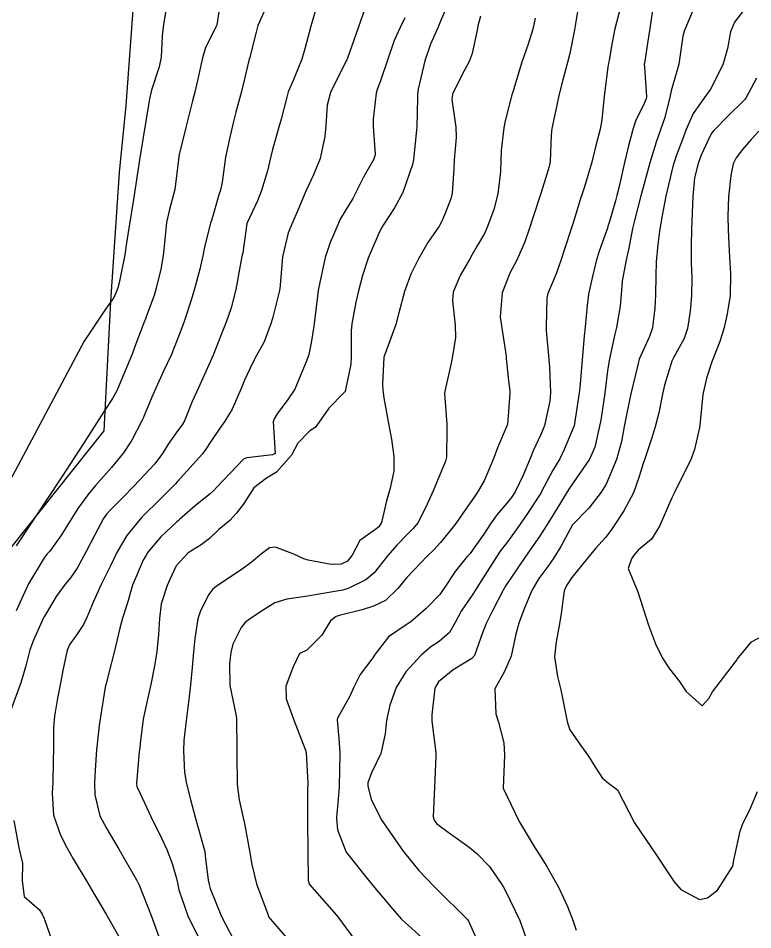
# Model space of a CAD drawing. Header units: metres. Extents: x 318500 to 325275, y 7408834 to 7428799.
# Drawn here: x 319714.2 to 319758.7, y 7411387.8 to 7411443 of the extents above; entities that cross this region are included whole.
import ezdxf

# ---------------------------------------------------------------- set-up
doc = ezdxf.new("R2010")
doc.units = ezdxf.units.M
doc.header["$MEASUREMENT"] = 0
for name, color, linetype in [('Area', 45, 'Continuous'), ('Curvas de Nivel 1m', 11, 'Continuous'), ('Curvas de Nivel 5m', 15, 'Continuous')]:
    doc.layers.add(name, color=color, linetype=linetype)

msp = doc.modelspace()

# ---------------------------------------------------------------- linework, layer by layer
at = {"layer": 'Area'}
msp.add_lwpolyline([(319698.409, 7411391.681), (319719.403, 7411418.003), (319719.817, 7411425.839), (319720.343, 7411433.651), (319720.744, 7411437.703), (319721.834, 7411452.593)], dxfattribs=at)
at = {"layer": 'Curvas de Nivel 1m', "flags": 128}
for points, elevation in [([(319726.504, 7411444.318), (319726.233, 7411442.59), (319726.228, 7411442.572), (319726.209, 7411442.529), (319725.56, 7411441.229), (319725.368, 7411440.602), (319725.155, 7411439.59), (319724.921, 7411438.609), (319724.77, 7411437.992), (319724.428, 7411436.616), (319724.366, 7411436.377), (319724.112, 7411435.394), (319723.961, 7411434.762), (319723.934, 7411434.622), (319723.916, 7411434.44), (319723.696, 7411432.624), (319723.353, 7411431.334), (319723.191, 7411430.629), (319723.079, 7411429.585), (319722.986, 7411428.63), (319722.844, 7411427.799), (319722.564, 7411426.634), (319722.428, 7411426.201), (319721.975, 7411424.976), (319721.884, 7411424.728), (319721.849, 7411424.642), (319721.326, 7411423.273), (319721.098, 7411422.653), (319720.523, 7411421.258), (319720.274, 7411420.665), (319720.167, 7411420.416), (319719.909, 7411419.958), (319719.406, 7411419.195), (319718.144, 7411417.235), (319716.846, 7411415.216), (319714.078, 7411411.039)], 762), ([(319748.24, 7411444.3), (319747.974, 7411442.542), (319747.931, 7411442.303), (319747.634, 7411440.86), (319747.494, 7411440.307), (319747.212, 7411439.267), (319746.977, 7411438.312), (319746.826, 7411437.637), (319746.553, 7411436.316), (319746.508, 7411435.932), (319746.445, 7411434.317), (319746.39, 7411434.024), (319746.087, 7411433.015), (319745.87, 7411432.323), (319745.429, 7411430.959), (319745.224, 7411430.332), (319744.92, 7411429.454), (319744.433, 7411428.344), (319744.012, 7411427.546), (319743.531, 7411426.357), (319743.422, 7411424.915), (319743.491, 7411424.357), (319743.776, 7411422.519), (319743.788, 7411422.352), (319743.795, 7411422.209), (319743.927, 7411421.029), (319743.998, 7411420.426), (319743.999, 7411420.349), (319743.995, 7411420.273), (319743.898, 7411418.904), (319743.855, 7411418.386), (319743.847, 7411418.351), (319743.263, 7411416.965), (319743.04, 7411416.362), (319742.446, 7411414.971), (319742.113, 7411414.376), (319742, 7411414.215), (319741.834, 7411413.97), (319741.177, 7411413.029), (319740.739, 7411412.391), (319740.327, 7411411.87), (319739.793, 7411411.235), (319739.394, 7411410.798), (319739.001, 7411410.412), (319737.767, 7411409.115), (319737.214, 7411408.438), (319736.471, 7411407.727), (319735.744, 7411407.37), (319735.046, 7411407.161), (319733.735, 7411406.839), (319733.465, 7411406.753), (319733.124, 7411406.489), (319732.6, 7411405.614), (319731.703, 7411404.702), (319731.57, 7411404.644), (319731.243, 7411404.517), (319730.863, 7411403.693), (319730.421, 7411402.529), (319730.441, 7411401.756), (319730.888, 7411400.521), (319731.622, 7411398.646), (319731.646, 7411398.51), (319731.75, 7411396.656), (319731.751, 7411396.508), (319731.744, 7411396.362), (319731.734, 7411394.508), (319731.739, 7411394.335), (319731.753, 7411392.507), (319731.769, 7411390.753), (319731.85, 7411390.505), (319733.492, 7411388.644), (319733.627, 7411388.479), (319734.012, 7411387.945), (319735.114, 7411386.463)], 754), ([(319723.188, 7411443.667), (319723.003, 7411442.632), (319722.928, 7411441.904), (319722.855, 7411440.633), (319722.749, 7411440.06), (319722.269, 7411438.639), (319722.246, 7411438.552), (319722.152, 7411438.107), (319721.543, 7411434.421), (319721.183, 7411432.007), (319720.918, 7411430.402), (319720.76, 7411429.388), (319720.651, 7411428.661), (319720.309, 7411426.972), (319720.228, 7411426.667), (319720.173, 7411426.492), (319719.991, 7411426.081), (319719.491, 7411425.366), (319718.194, 7411423.425), (319711.79, 7411411.44)], 763), ([(319740.231, 7411443.803), (319739.809, 7411442.813), (319739.63, 7411442.409), (319739.191, 7411441.419), (319738.841, 7411440.42), (319738.446, 7411438.709), (319738.414, 7411438.426), (319738.411, 7411438.171), (319738.364, 7411436.426), (319738.347, 7411436.206), (319738.155, 7411434.429), (319738.097, 7411434.145), (319737.511, 7411432.439), (319737.011, 7411431.501), (319736.318, 7411430.456), (319736.216, 7411430.289), (319736.042, 7411429.907), (319735.599, 7411428.892), (319735.423, 7411428.466), (319735.068, 7411427.411), (319734.82, 7411426.472), (319734.676, 7411425.787), (319734.422, 7411424.475), (319734.378, 7411424.062), (319734.389, 7411422.476), (319734.365, 7411422.046), (319734.046, 7411420.479), (319734.01, 7411420.388), (319733.917, 7411420.286), (319733.035, 7411419.362), (319732.417, 7411418.502), (319732.196, 7411418.195), (319731.882, 7411418.006), (319731.147, 7411417.244), (319730.766, 7411416.526), (319729.85, 7411415.492), (319729.255, 7411415.137), (319728.483, 7411414.554), (319728.229, 7411414.161), (319727.825, 7411413.541), (319727.402, 7411412.98), (319727.017, 7411412.572), (319726.365, 7411412.018), (319725.793, 7411411.475), (319725.293, 7411411.091), (319724.5, 7411410.609), (319723.772, 7411409.821), (319723.389, 7411408.998), (319723.223, 7411408.625), (319722.86, 7411407.512), (319722.761, 7411406.63), (319722.697, 7411405.649), (319722.592, 7411404.631), (319722.472, 7411403.853), (319722.226, 7411402.635), (319722.129, 7411402.18), (319721.791, 7411400.639), (319721.77, 7411400.517), (319721.631, 7411399.388), (319721.544, 7411398.641), (319721.534, 7411398.557), (319721.368, 7411396.643), (319721.392, 7411396.447), (319721.584, 7411396.016), (319722.238, 7411394.633), (319722.905, 7411393.271), (319723.204, 7411392.623), (319723.532, 7411391.781), (319723.789, 7411390.882), (319723.847, 7411390.615), (319723.94, 7411390.187), (319724.472, 7411388.605), (319725.46, 7411386.623)], 757), ([(319750.744, 7411443.75), (319750.345, 7411442.268), (319750.321, 7411442.156), (319750.197, 7411441.436), (319750.019, 7411440.436), (319749.987, 7411440.273), (319749.946, 7411440.042), (319749.723, 7411438.277), (319749.581, 7411436.836), (319749.478, 7411436.28), (319749.192, 7411435.206), (319748.967, 7411434.287), (319748.515, 7411432.724), (319748.361, 7411432.296), (319748.291, 7411432.083), (319748.065, 7411431.332), (319747.823, 7411430.532), (319747.746, 7411430.303), (319747.324, 7411429.014), (319747.097, 7411428.309), (319746.808, 7411427.516), (319746.301, 7411426.317), (319746.247, 7411426.067), (319746.204, 7411424.318), (319746.213, 7411424.071), (319746.368, 7411422.316), (319746.4, 7411421.85), (319746.468, 7411420.315), (319746.427, 7411419.8), (319746.106, 7411418.318), (319746.052, 7411418.154), (319745.882, 7411417.78), (319745.411, 7411416.782), (319745.233, 7411416.329), (319744.822, 7411415.308), (319744.346, 7411414.342), (319744.153, 7411414.027), (319743.829, 7411413.617), (319743.244, 7411412.934), (319742.837, 7411412.365), (319742.424, 7411411.747), (319741.787, 7411410.826), (319741.593, 7411410.572), (319741.424, 7411410.384), (319740.693, 7411409.469), (319739.973, 7411408.398), (319739.89, 7411408.267), (319739.755, 7411408.074), (319738.931, 7411407.224), (319737.993, 7411406.426), (319737.842, 7411406.315), (319737.727, 7411406.247), (319736.644, 7411405.518), (319735.842, 7411404.458), (319735.698, 7411404.248), (319734.929, 7411403.226), (319734.542, 7411402.471), (319734.273, 7411401.872), (319733.654, 7411400.762), (319733.553, 7411400.58), (319733.539, 7411400.482), (319733.633, 7411399.353), (319733.698, 7411398.479), (319733.697, 7411398.401), (319733.661, 7411396.479), (319733.657, 7411396.422), (319733.588, 7411395.668), (319733.485, 7411394.567), (319733.485, 7411394.481), (319733.56, 7411393.833), (319734.088, 7411392.475), (319735.522, 7411390.674), (319735.618, 7411390.555), (319735.698, 7411390.457), (319736.893, 7411389.045), (319737.414, 7411388.431), (319737.489, 7411388.352), (319738.032, 7411387.872), (319739.463, 7411386.574)], 753), ([(319752.69, 7411443.779), (319752.467, 7411442.237), (319752.436, 7411442.009), (319752.182, 7411440.391), (319752.162, 7411440.258), (319752.159, 7411440.24), (319752.159, 7411440.219), (319752.178, 7411440.038), (319752.296, 7411438.239), (319752.281, 7411438.116), (319752.154, 7411437.829), (319751.621, 7411436.765), (319751.456, 7411436.25), (319751.182, 7411435.186), (319750.956, 7411434.257), (319750.626, 7411432.803), (319750.487, 7411432.264), (319750.404, 7411431.936), (319750.056, 7411430.683), (319749.954, 7411430.369), (319749.917, 7411430.272), (319749.415, 7411428.894), (319749.232, 7411428.282), (319748.988, 7411427.263), (319748.781, 7411426.288), (319748.69, 7411425.589), (319748.578, 7411424.291), (319748.521, 7411423.732), (319748.387, 7411422.293), (319748.251, 7411420.622), (319748.211, 7411420.296), (319748.177, 7411420.036), (319747.904, 7411418.3), (319747.889, 7411418.26), (319747.306, 7411416.868), (319747.029, 7411416.308), (319746.598, 7411415.567), (319745.932, 7411414.319), (319745.897, 7411414.262), (319745.838, 7411414.164), (319745.107, 7411413.044), (319744.629, 7411412.338), (319744.286, 7411411.859), (319743.793, 7411411.198), (319743.424, 7411410.716), (319743.187, 7411410.359), (319742.201, 7411408.81), (319741.933, 7411408.377), (319741.87, 7411408.267), (319741.756, 7411408.103), (319741.047, 7411407.08), (319740.682, 7411406.39), (319740.336, 7411405.779), (319739.713, 7411405.235), (319739.212, 7411404.903), (319738.628, 7411404.416), (319737.69, 7411403.397), (319737.103, 7411402.439), (319736.724, 7411401.385), (319736.522, 7411400.447), (319736.444, 7411399.642), (319736.175, 7411398.452), (319735.608, 7411397.272), (319735.388, 7411396.676), (319735.387, 7411396.462), (319735.588, 7411395.672), (319736.195, 7411394.451), (319737.541, 7411392.524), (319737.613, 7411392.429), (319738.478, 7411391.365), (319739.396, 7411390.402), (319739.518, 7411390.284), (319741.43, 7411388.381), (319741.489, 7411388.289), (319742.362, 7411386.366)], 752), ([(319729.185, 7411443.591), (319728.732, 7411442.555), (319728.615, 7411442.145), (319728.215, 7411440.56), (319728.207, 7411440.532), (319728.179, 7411440.429), (319727.743, 7411438.566), (319727.399, 7411437.313), (319727.205, 7411436.574), (319726.997, 7411435.696), (319726.769, 7411434.58), (319726.568, 7411433.066), (319726.46, 7411432.584), (319726.369, 7411432.292), (319726.06, 7411431.237), (319725.906, 7411430.739), (319725.858, 7411430.593), (319725.496, 7411429.13), (319725.393, 7411428.599), (319725.207, 7411427.797), (319724.876, 7411426.607), (319724.678, 7411425.922), (319724.265, 7411424.616), (319724.186, 7411424.398), (319723.958, 7411423.807), (319723.62, 7411422.948), (319723.481, 7411422.625), (319722.988, 7411421.57), (319722.558, 7411420.634), (319722.362, 7411420.187), (319721.896, 7411419.065), (319721.774, 7411418.76), (319721.718, 7411418.643), (319721.085, 7411417.438), (319720.58, 7411416.659), (319719.851, 7411415.774), (319718.88, 7411414.684), (319718.408, 7411414.115), (319717.819, 7411413.292), (319717.451, 7411412.704), (319716.814, 7411411.69), (319716.103, 7411410.717), (319715.956, 7411410.541), (319715.776, 7411410.306), (319714.821, 7411408.734), (319714.076, 7411407.086)], 761), ([(319735.196, 7411443.5), (319734.821, 7411442.474), (319734.666, 7411442.013), (319734.182, 7411440.633), (319734.14, 7411440.521), (319734.123, 7411440.481), (319734.067, 7411440.369), (319733.125, 7411438.496), (319732.918, 7411437.729), (319732.838, 7411436.499), (319732.792, 7411435.828), (319732.506, 7411434.504), (319732.09, 7411433.505), (319731.637, 7411432.517), (319731.178, 7411431.408), (319730.785, 7411430.529), (319730.573, 7411430.001), (319730.226, 7411428.537), (319730.053, 7411426.592), (319730.045, 7411426.539), (319730.041, 7411426.498), (319729.997, 7411426.33), (319729.629, 7411424.89), (319729.534, 7411424.544), (319729.103, 7411423.399), (319728.645, 7411422.553), (319728.394, 7411422.097), (319727.925, 7411421.077), (319727.716, 7411420.563), (319727.166, 7411419.306), (319726.727, 7411418.577), (319726.373, 7411418.092), (319725.871, 7411417.356), (319725.572, 7411416.886), (319725.359, 7411416.598), (319723.843, 7411414.921), (319723.702, 7411414.761), (319723.572, 7411414.623), (319722.697, 7411413.761), (319721.814, 7411412.884), (319721.694, 7411412.759), (319721.58, 7411412.643), (319720.79, 7411411.66), (319720.204, 7411410.664), (319719.771, 7411409.781), (319719.234, 7411408.678), (319718.764, 7411407.666), (319718.346, 7411406.691), (319718.151, 7411406.266), (319717.714, 7411405.604), (319717.328, 7411405.082), (319717.155, 7411404.705), (319716.907, 7411403.482), (319716.766, 7411402.709), (319716.581, 7411401.791), (319716.392, 7411400.713), (319716.338, 7411400.014), (319716.329, 7411398.713), (319716.322, 7411398), (319716.29, 7411396.713), (319716.25, 7411396.047), (319716.334, 7411394.712), (319716.765, 7411393.495), (319717.171, 7411392.704), (319717.531, 7411392.068), (319718.358, 7411390.687), (319718.787, 7411389.965), (319719.491, 7411388.774), (319719.528, 7411388.707), (319719.552, 7411388.669), (319719.629, 7411388.527), (319720.693, 7411386.651)], 759), ([(319742.221, 7411443.116), (319742.063, 7411442.53), (319742.037, 7411442.382), (319741.719, 7411440.853), (319741.538, 7411440.386), (319741.065, 7411439.498), (319740.519, 7411438.396), (319740.488, 7411438.064), (319740.732, 7411436.394), (319740.741, 7411435.774), (319740.635, 7411434.395), (319740.614, 7411433.876), (319740.515, 7411432.396), (319740.421, 7411432.051), (319740.061, 7411431.12), (319739.843, 7411430.614), (319739.715, 7411430.405), (319739.034, 7411429.416), (319738.458, 7411428.423), (319738.011, 7411427.498), (319737.609, 7411426.436), (319737.266, 7411425.155), (319737.094, 7411424.443), (319736.795, 7411423.61), (319736.374, 7411422.453), (319736.29, 7411420.821), (319736.311, 7411420.454), (319736.359, 7411420.008), (319736.646, 7411418.449), (319736.831, 7411417.491), (319736.975, 7411416.443), (319736.962, 7411415.554), (319736.721, 7411414.447), (319736.523, 7411413.756), (319736.221, 7411412.454), (319736.071, 7411412.191), (319735.803, 7411411.984), (319734.906, 7411411.356), (319734.439, 7411410.473), (319734.157, 7411410.095), (319733.774, 7411409.925), (319733.176, 7411409.891), (319731.777, 7411410.169), (319731.511, 7411410.247), (319730.912, 7411410.523), (319729.786, 7411410.951), (319729.426, 7411410.903), (319728.951, 7411410.548), (319728.312, 7411410.017), (319727.771, 7411409.618), (319726.213, 7411408.583), (319725.966, 7411408.378), (319725.753, 7411408.092), (319725.239, 7411407.096), (319725.079, 7411406.6), (319724.907, 7411405.407), (319724.833, 7411404.603), (319724.741, 7411403.654), (319724.636, 7411402.606), (319724.549, 7411401.724), (319724.406, 7411400.609), (319724.244, 7411399.226), (319724.226, 7411398.611), (319724.281, 7411397.291), (319724.39, 7411396.608), (319724.65, 7411395.668), (319724.926, 7411394.6), (319725.474, 7411392.658), (319725.497, 7411392.591), (319725.505, 7411392.556), (319725.537, 7411392.253), (319725.711, 7411390.776), (319725.744, 7411390.587), (319725.84, 7411390.26), (319726.513, 7411388.575), (319727.463, 7411386.745)], 756), ([(319755.067, 7411443.368), (319754.571, 7411442.215), (319754.504, 7411441.918), (319754.261, 7411440.219), (319754.177, 7411439.93), (319753.781, 7411438.607), (319753.698, 7411438.225), (319753.393, 7411436.975), (319753.137, 7411436.23), (319752.872, 7411435.479), (319752.494, 7411434.236), (319752.085, 7411432.752), (319751.951, 7411432.242), (319751.554, 7411430.751), (319751.442, 7411430.249), (319751.218, 7411429.066), (319751.038, 7411428.255), (319750.819, 7411427.068), (319750.75, 7411426.259), (319750.701, 7411425.548), (319750.479, 7411424.262), (319750.378, 7411423.849), (319750.028, 7411422.269), (319749.934, 7411421.629), (319749.758, 7411420.272), (319749.517, 7411418.654), (319749.447, 7411418.277), (319749.152, 7411417), (319748.829, 7411416.285), (319747.846, 7411414.857), (319747.622, 7411414.523), (319747.484, 7411414.304), (319746.855, 7411413.28), (319746.259, 7411412.316), (319746.088, 7411412.035), (319745.799, 7411411.593), (319745.276, 7411410.839), (319744.923, 7411410.333), (319743.763, 7411408.634), (319743.601, 7411408.352), (319742.976, 7411407.127), (319742.58, 7411406.367), (319742.342, 7411405.75), (319741.853, 7411404.378), (319741.698, 7411404.214), (319740.574, 7411403.508), (319739.684, 7411402.788), (319739.454, 7411402.403), (319739.271, 7411400.79), (319739.281, 7411400.406), (319739.522, 7411398.501), (319739.521, 7411398.401), (319739.511, 7411398.294), (319739.434, 7411396.402), (319739.36, 7411394.616), (319739.417, 7411394.402), (319739.567, 7411394.211), (319740.272, 7411393.68), (319741.546, 7411392.764), (319742.025, 7411392.373), (319742.763, 7411391.592), (319743.522, 7411390.509), (319743.583, 7411390.411), (319743.617, 7411390.349), (319743.739, 7411390.124), (319744.604, 7411388.333), (319745.243, 7411386.544)], 751), ([(319737.64, 7411443.018), (319737.35, 7411442.443), (319737, 7411441.646), (319736.591, 7411440.454), (319736.168, 7411439.213), (319735.953, 7411438.671), (319735.891, 7411438.463), (319735.727, 7411436.873), (319735.71, 7411436.464), (319735.829, 7411434.738), (319735.758, 7411434.463), (319735.148, 7411433.411), (319734.68, 7411432.474), (319734.478, 7411432.072), (319734.064, 7411431.392), (319733.723, 7411430.817), (319733.57, 7411430.487), (319733.119, 7411429.408), (319732.81, 7411428.498), (319732.481, 7411426.979), (319732.39, 7411426.504), (319732.338, 7411426.161), (319732.146, 7411424.507), (319732.126, 7411424.349), (319731.952, 7411423.321), (319731.821, 7411422.632), (319731.783, 7411422.512), (319731.701, 7411422.277), (319730.976, 7411420.524), (319730.538, 7411419.903), (319729.897, 7411419.03), (319729.708, 7411418.727), (319729.662, 7411418.542), (319729.77, 7411416.632), (319729.622, 7411416.542), (319728.052, 7411416.364), (319727.857, 7411416.274), (319726.239, 7411414.584), (319726.049, 7411414.374), (319725.834, 7411414.177), (319724.953, 7411413.473), (319723.982, 7411412.617), (319723.888, 7411412.539), (319723.808, 7411412.476), (319722.838, 7411411.586), (319722.064, 7411410.637), (319721.953, 7411410.463), (319721.775, 7411410.163), (319721.115, 7411408.65), (319720.813, 7411407.585), (319720.527, 7411406.658), (319720.347, 7411406.034), (319720.025, 7411404.665), (319719.687, 7411403.343), (319719.518, 7411402.672), (319719.474, 7411402.47), (319719.185, 7411400.677), (319719.11, 7411400.146), (319718.932, 7411398.68), (319718.852, 7411397.431), (319718.823, 7411396.681), (319718.843, 7411395.942), (319719.151, 7411394.676), (319719.558, 7411393.89), (319720.301, 7411392.659), (319721.369, 7411390.785), (319721.448, 7411390.641), (319721.472, 7411390.603), (319721.509, 7411390.522), (319722.259, 7411388.632), (319722.697, 7411387.402)], 758), ([(319758.956, 7411439.368), (319758.323, 7411438.158), (319758.252, 7411438.065), (319758.157, 7411437.972), (319757.241, 7411437.076), (319756.371, 7411436.186), (319756.261, 7411436.055), (319756.125, 7411435.827), (319755.6, 7411434.705), (319755.416, 7411434.2), (319755.209, 7411433.321), (319755.105, 7411432.205), (319755.07, 7411431.2), (319755.017, 7411430.205), (319754.993, 7411429.248), (319755.002, 7411428.205), (319755.031, 7411427.225), (319755.027, 7411426.205), (319754.941, 7411425.25), (319754.787, 7411424.208), (319754.573, 7411423.598), (319753.944, 7411422.461), (319753.858, 7411422.304), (319753.826, 7411422.221), (319753.389, 7411420.762), (319753.256, 7411420.227), (319753.04, 7411419.092), (319752.826, 7411418.231), (319752.596, 7411417.516), (319752.162, 7411416.237), (319752.085, 7411416.011), (319751.85, 7411415.24), (319751.499, 7411414.245), (319750.924, 7411413.153), (319750.34, 7411412.262), (319750.12, 7411411.95), (319749.799, 7411411.544), (319749.208, 7411410.86), (319748.717, 7411410.286), (319747.768, 7411409.106), (319747.431, 7411408.636), (319747.293, 7411408.305), (319747.121, 7411406.925), (319747.023, 7411406.307), (319746.811, 7411405.211), (319746.721, 7411404.31), (319746.89, 7411403.106), (319747.106, 7411402.306), (319747.46, 7411400.495), (319747.496, 7411400.302), (319747.644, 7411399.885), (319748.29, 7411398.95), (319748.774, 7411398.283), (319749.104, 7411397.767), (319749.607, 7411396.983), (319749.982, 7411396.642), (319750.524, 7411396.256), (319751.57, 7411394.24), (319752.936, 7411392.226), (319753.531, 7411391.329), (319753.975, 7411390.664), (319754.38, 7411390.207), (319755.511, 7411389.601), (319755.989, 7411389.707), (319756.604, 7411390.174), (319757.535, 7411391.617), (319757.61, 7411392.089), (319757.622, 7411392.159), (319757.971, 7411393.748), (319758.116, 7411394.155), (319758.591, 7411395.143), (319759.016, 7411396.146)], 749), ([(319759.112, 7411436.15), (319758.63, 7411435.648), (319758.113, 7411435.036), (319757.738, 7411434.533), (319757.547, 7411434.168), (319757.396, 7411433.474), (319757.267, 7411432.172), (319757.227, 7411431.008), (319757.25, 7411430.172), (319757.307, 7411428.895), (319757.34, 7411428.17), (319757.378, 7411427.534), (319757.367, 7411426.169), (319757.169, 7411424.985), (319756.975, 7411424.175), (319756.733, 7411423.403), (319756.26, 7411422.185), (319755.93, 7411421.199), (319755.712, 7411420.193), (319755.538, 7411418.553), (319755.496, 7411418.196), (319755.21, 7411416.86), (319754.968, 7411416.203), (319754.066, 7411414.441), (319753.965, 7411414.218), (319753.925, 7411414.133), (319753.836, 7411413.932), (319753.312, 7411412.731), (319753.072, 7411412.227), (319752.59, 7411411.44), (319751.788, 7411410.765), (319751.537, 7411410.49), (319751.386, 7411410.246), (319751.176, 7411409.651), (319751.76, 7411408.24), (319752.403, 7411406.233), (319752.846, 7411405.095), (319753.258, 7411404.224), (319753.694, 7411403.578), (319754.293, 7411402.818), (319754.698, 7411402.205), (319755.667, 7411401.328), (319756.076, 7411401.782), (319756.298, 7411402.181), (319757.698, 7411403.995), (319757.759, 7411404.1), (319757.791, 7411404.159), (319758.653, 7411405.214), (319759.725, 7411405.775)], 748)]:
    msp.add_lwpolyline(points, dxfattribs=dict(at, elevation=elevation))
at = {"layer": 'Curvas de Nivel 5m', "flags": 128}
for points, elevation in [([(319732.225, 7411443.482), (319732.007, 7411442.719), (319731.94, 7411442.514), (319731.566, 7411441.142), (319731.4, 7411440.522), (319730.867, 7411439.229), (319730.57, 7411438.534), (319730.478, 7411438.212), (319730.135, 7411436.876), (319730.063, 7411436.609), (319730.042, 7411436.541), (319729.616, 7411435.037), (319729.497, 7411434.546), (319729.301, 7411433.756), (319728.938, 7411432.551), (319728.698, 7411431.927), (319728.05, 7411430.56), (319727.807, 7411428.78), (319727.76, 7411428.564), (319727.686, 7411428.234), (319727.386, 7411426.569), (319727.113, 7411425.443), (319726.809, 7411424.577), (319726.558, 7411423.984), (319726.01, 7411422.589), (319725.938, 7411422.408), (319725.125, 7411420.602), (319724.741, 7411419.774), (319724.27, 7411418.614), (319724.139, 7411418.364), (319723.881, 7411418.012), (319723.295, 7411417.2), (319722.938, 7411416.629), (319722.48, 7411416.007), (319721.847, 7411415.324), (319721.204, 7411414.65), (319720.531, 7411413.958), (319719.819, 7411413.242), (319719.545, 7411412.943), (319719.364, 7411412.677), (319718.822, 7411411.657), (319718.323, 7411410.692), (319717.77, 7411409.67), (319717.373, 7411409.094), (319717.045, 7411408.707), (319716.498, 7411407.964), (319715.759, 7411406.72), (319715.746, 7411406.703), (319715.729, 7411406.665), (319715.117, 7411405.321), (319714.9, 7411404.732), (319714.653, 7411403.768), (319714.357, 7411402.74), (319713.651, 7411400.807)], 760), ([(319758.231, 7411443.548), (319757.635, 7411442.753), (319757.391, 7411442.172), (319757.204, 7411441.165), (319756.922, 7411440.179), (319756.165, 7411438.701), (319755.807, 7411438.195), (319755.129, 7411437.221), (319754.675, 7411436.212), (319754.528, 7411435.81), (319754.107, 7411434.692), (319753.98, 7411434.343), (319753.941, 7411434.222), (319753.883, 7411434.007), (319753.466, 7411432.226), (319753.241, 7411431.049), (319753.103, 7411430.229), (319752.981, 7411429.285), (319752.88, 7411428.231), (319752.848, 7411427.395), (319752.829, 7411426.232), (319752.796, 7411425.424), (319752.65, 7411424.233), (319752.479, 7411423.718), (319751.945, 7411422.573), (319751.842, 7411422.341), (319751.818, 7411422.242), (319751.782, 7411422.086), (319751.335, 7411420.249), (319751.092, 7411419.062), (319750.947, 7411418.254), (319750.78, 7411417.353), (319750.479, 7411416.261), (319749.845, 7411414.772), (319749.546, 7411414.274), (319748.79, 7411413.321), (319747.81, 7411412.3), (319747.098, 7411410.999), (319746.678, 7411410.311), (319746.312, 7411409.778), (319745.767, 7411409.059), (319745.329, 7411408.326), (319744.869, 7411407.207), (319744.553, 7411406.338), (319744.375, 7411405.685), (319744.076, 7411404.344), (319743.691, 7411403.408), (319743.092, 7411402.359), (319743.165, 7411400.849), (319743.323, 7411400.355), (319743.631, 7411399.088), (319743.687, 7411398.349), (319743.6, 7411396.35), (319744.578, 7411394.335), (319745.546, 7411392.721), (319745.806, 7411392.317), (319746.243, 7411391.603), (319746.972, 7411390.305), (319747.503, 7411389.173), (319747.841, 7411388.295), (319748.03, 7411387.744)], 750), ([(319745.543, 7411443.008), (319745.403, 7411442.332), (319745.112, 7411441.42), (319744.724, 7411440.342), (319744.161, 7411438.464), (319744.131, 7411438.35), (319743.712, 7411436.78), (319743.631, 7411436.357), (319743.484, 7411434.984), (319743.451, 7411434.36), (319743.436, 7411433.702), (319743.284, 7411432.362), (319743.029, 7411431.403), (319742.647, 7411430.371), (319742.46, 7411429.958), (319742.032, 7411429.198), (319741.726, 7411428.682), (319741.552, 7411428.385), (319740.993, 7411427.407), (319740.567, 7411426.394), (319740.519, 7411425.868), (319740.692, 7411424.393), (319740.702, 7411423.649), (319740.517, 7411422.394), (319740.412, 7411421.919), (319740.059, 7411420.399), (319740.05, 7411420.267), (319740.178, 7411418.397), (319740.184, 7411418.098), (319740.158, 7411416.397), (319740.097, 7411416.158), (319739.852, 7411415.578), (319739.373, 7411414.407), (319738.896, 7411413.342), (319738.418, 7411412.421), (319738.152, 7411412.077), (319737.8, 7411411.739), (319737.15, 7411411.079), (319736.598, 7411410.448), (319735.769, 7411409.403), (319735.269, 7411408.961), (319734.241, 7411408.475), (319733.884, 7411408.353), (319733.758, 7411408.325), (319732.191, 7411408.066), (319731.752, 7411407.983), (319730.473, 7411407.805), (319729.745, 7411407.572), (319729.103, 7411407.183), (319728.159, 7411406.556), (319727.929, 7411406.356), (319727.723, 7411406.079), (319727.207, 7411405.068), (319727.08, 7411404.569), (319727.005, 7411403.882), (319727.03, 7411402.57), (319727.396, 7411400.822), (319727.44, 7411400.563), (319727.443, 7411398.742), (319727.452, 7411398.563), (319727.454, 7411398.398), (319727.466, 7411396.562), (319727.586, 7411395.648), (319727.839, 7411394.557), (319727.914, 7411394.207), (319728.222, 7411392.553), (319728.354, 7411391.73), (319728.635, 7411390.549), (319729.323, 7411388.712), (319729.4, 7411388.541), (319729.488, 7411388.405), (319731.138, 7411386.515)], 755), ([(319713.926, 7411394.383), (319714.241, 7411392.739), (319714.449, 7411391.813), (319714.441, 7411390.736), (319714.557, 7411389.791), (319715.493, 7411388.971), (319715.653, 7411388.718), (319715.761, 7411388.442), (319716.384, 7411386.711)], 760)]:
    msp.add_lwpolyline(points, dxfattribs=dict(at, elevation=elevation))

doc.saveas('drawing.dxf')
